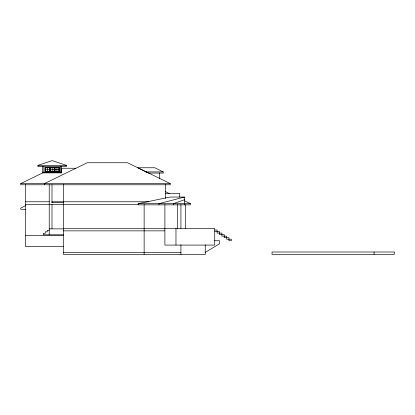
<?xml version="1.0" encoding="UTF-8"?>
<svg xmlns="http://www.w3.org/2000/svg" width="415" height="415" viewBox="0 0 415 415"><rect width="100%" height="100%" fill="white"/><g stroke="black" fill="none" stroke-linecap="round" stroke-linejoin="round"><path stroke-width="0.62" d="M61.679 168.251L61.679 172.879L42.698 172.884L42.693 166.56M205.243 252.403L219.478 243.797L219.478 240.736L214.482 240.736M25.497 205.736L20.75 208.107L20.75 209.295L25.497 209.295M44.478 184.774L44.478 183.586L87.192 162.753L127.53 162.753L170.243 183.586L170.243 184.774L20.75 184.774L20.75 183.586L42.875 172.796M42.636 172.401L61.679 172.37M184.478 199.729L173.403 203.656L173.403 204.844M37.947 165.372L52.186 160.621L66.421 165.362L66.426 166.55L37.952 166.56L37.947 165.372L66.421 165.362M184.478 204.844L184.478 197.052L158.971 203.656L158.971 204.844M184.618 200.876L190.412 203.656L190.412 204.844L138.205 204.844L138.205 203.656L170.041 197.052L184.478 197.052M61.809 168.251L75.919 168.251M45.474 169.735L49.427 169.735M50.215 169.735L54.173 169.73M54.962 169.73L58.92 169.73M145.426 171.914L163.225 171.909L163.225 173.05L148.492 173.055L137.806 167.769L154.842 167.759L163.225 171.909M42.636 172.209L61.679 172.173M20.75 183.586L170.243 183.586M165.497 193.473L179.731 193.473L179.731 197.167M147.641 201.7L148.923 201.7M25.497 201.778L49.328 201.778M51.88 201.778L148.705 201.778M51.813 202.572L63.464 202.572M138.205 203.656L184.478 203.656M184.758 203.656L190.412 203.656M25.497 204.548L138.371 204.548M63.464 228.473L214.731 228.473L214.731 245.083L164.9 245.083L164.9 204.548M49.224 228.867L63.464 228.867M214.731 230.009L217.107 230.009L217.107 233.069L221.849 233.069L221.849 236.135L226.595 236.135L226.595 239.201L231.342 239.201L231.342 240.736L228.971 240.736L228.971 237.671L224.225 237.671L224.225 234.605L219.478 234.605L219.478 231.539L214.731 231.539M49.224 230.351L47.248 230.351L47.248 231.835L45.271 231.835L45.271 233.318L43.295 233.318L43.295 234.802L63.464 234.802M63.464 230.849L164.786 230.849M25.497 235.59L63.464 235.59M63.521 246.666L25.497 246.666L25.497 184.213M63.464 252.403L180.919 252.403M165.497 191.694L169.553 193.644M159.666 173.05L159.666 178.59M61.679 166.55L61.679 172.879M60.497 166.55L60.502 172.879M56.938 167.753L56.943 171.706M54.567 167.359L54.567 172.106M52.191 167.753L52.197 171.711M49.821 167.359L49.821 172.106M47.45 167.759L47.45 171.711M43.886 166.555L43.891 172.884M374.081 252.004L374.081 254.379M205.243 244.793L205.243 254.379L63.464 254.379L63.464 184.213M185.666 204.74L185.666 228.473M180.919 204.548L180.919 228.473M180.919 244.793L180.919 254.379M177.558 204.548L177.558 228.473M175.976 228.473L175.976 245.083M165.497 184.213L165.497 198.396M144.14 204.548L144.14 254.379M51.994 184.774L51.994 202.572M51.994 204.548L51.994 228.867M49.224 184.774L49.224 234.802M59.314 167.359L45.074 167.364L45.074 172.111L59.314 172.106L59.314 167.359M49.525 167.66L45.37 167.66L45.375 171.81L49.525 171.81L49.525 167.66M54.272 167.655L50.116 167.66L50.116 171.81L54.272 171.81L54.272 167.655M59.013 167.655L54.863 167.655L54.863 171.81L59.018 171.805L59.013 167.655M49.427 167.759L45.468 167.759L45.474 171.711L49.427 171.711L49.427 167.759M54.173 167.753L50.215 167.759L50.22 171.711L54.173 171.711L54.173 167.753M58.914 167.753L54.962 167.753L54.962 171.711L58.92 171.706L58.914 167.753M394.25 252.004L272.048 252.004L272.048 254.379L394.25 254.379L394.25 252.004"/></g></svg>
